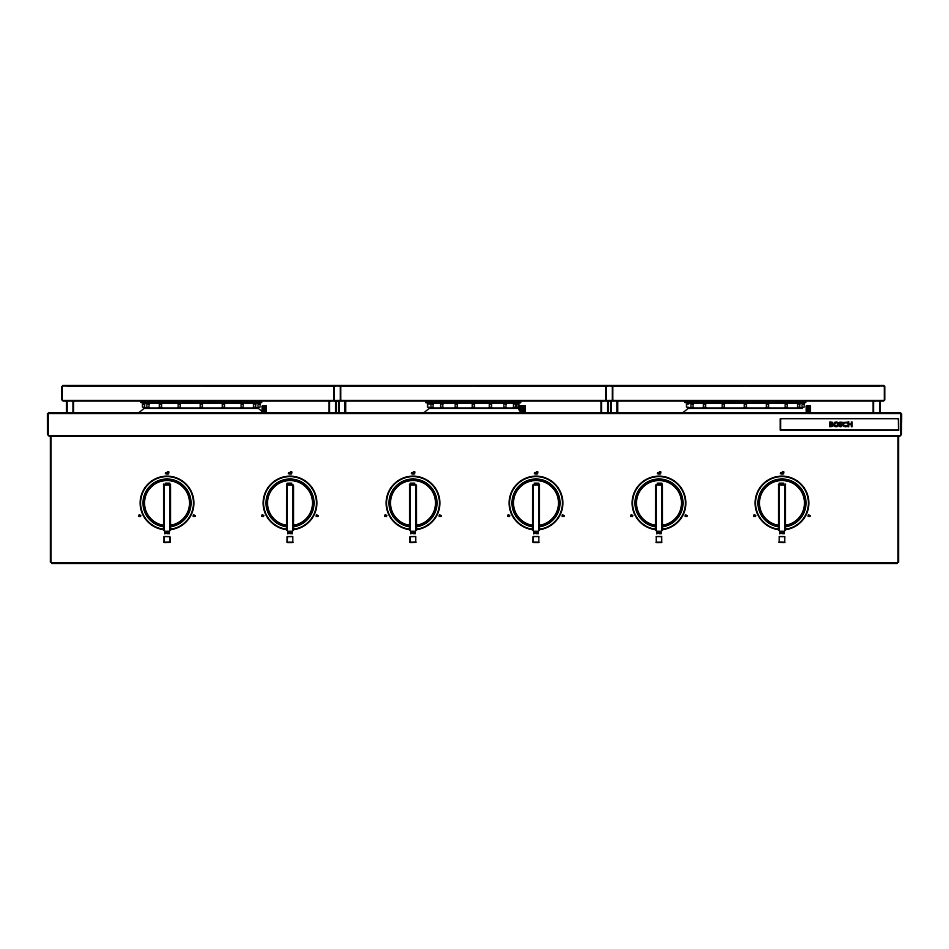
<?xml version="1.0" encoding="UTF-8"?>
<svg xmlns="http://www.w3.org/2000/svg" width="949" height="949" viewBox="0 0 949 949"><rect width="100%" height="100%" fill="white"/><g stroke="black" fill="none" stroke-linecap="round" stroke-linejoin="round"><path stroke-width="1.42" d="M416.362 485.793L416.362 530.467L416.314 484.761M662.343 485.793L662.343 530.467L662.295 484.761M901.42 421.261L901.42 413.657L901.348 434.927M163.453 484.761L163.714 483.812M164.201 536.648L164.201 542.354M169.871 542.235L164.296 542.437M292.743 542.437L287.286 542.437L287.405 536.529M292.838 542.354L292.743 536.766M409.434 484.761L410.395 483.112M410.182 536.648L410.182 542.354M415.852 542.235L410.276 542.437M538.818 542.354L538.818 536.648M780.386 418.794L780.386 430.146M778.405 484.761L779.366 483.112M286.705 483.812L287.405 483.112M139.337 515.615L140.096 516.458L139.337 515.437M262.327 515.615L263.087 516.458L262.327 515.437M385.318 515.615L386.077 516.458L385.318 515.437M508.308 515.615L509.067 516.458L508.308 515.437M631.299 515.615L632.058 516.458L631.299 515.437M754.289 515.615L755.048 516.458L754.289 515.437M165.114 532.899C165.79 533.718 167.783 532.733 165.114 532.733M288.105 532.899C288.781 533.718 290.774 532.733 288.105 532.733M411.095 532.899C411.771 533.718 413.764 532.733 411.095 532.733M534.085 532.899C534.762 533.718 536.754 532.733 534.085 532.733M657.076 532.899C657.752 533.718 659.745 532.733 657.076 532.733M780.066 532.899C780.742 533.718 782.735 532.733 780.066 532.733M138.222 413.04L143.774 408.794M423.325 413.04L428.877 408.794M682.272 413.04L687.823 408.794M831.953 424.144L832.332 422.258L829.782 421.866L829.782 426.73L832.748 426.303L833.115 425.437L831.953 424.167M164.296 536.565L169.634 536.648M780.493 418.687L898.406 418.687M780.493 430.253L898.549 430.253M533.385 536.529L533.172 542.354L538.724 542.437M656.257 536.565L661.595 536.565M656.257 542.437L661.714 542.437L661.595 536.529M779.129 542.235L784.704 542.437M62.776 385.519L883.839 385.519M67.533 385.757L200.215 385.757M202.362 385.757L335.044 385.757M339.552 385.757L472.246 385.757M474.381 385.757L607.063 385.757M611.583 385.757L744.265 385.757M746.4 385.757L879.094 385.757M62.776 385.911L883.839 385.911M62.776 400.525L883.839 400.525M62.776 400.917L883.839 400.917M140.784 402.364L261.794 402.364M684.822 402.364L805.843 402.364M425.84 402.506L520.787 402.506M141.045 402.625L261.533 402.625M425.994 402.673L520.633 402.673M685.095 402.625L805.582 402.625M144.307 402.945L258.27 402.945M429.399 402.945L517.217 402.945M688.357 402.945L802.32 402.945M429.695 404.155L427.56 404.155L427.56 407.24L429.695 407.24M688.654 404.155L686.518 404.155L686.518 407.24L688.654 407.24M262.47 405.875L266.064 405.875M519.044 405.875L525.022 405.875M806.52 405.875L810.114 405.875M262.304 406.03L266.23 406.03M518.878 406.03L525.177 406.03M806.353 406.03L810.28 406.03M519.067 407.24L516.92 407.24L516.92 404.155L519.067 404.155L519.091 410.241M144.307 408.212L258.27 408.212M429.399 408.212L517.217 408.212M688.357 408.212L802.32 408.212M144.462 408.367L258.116 408.367M429.553 408.367L517.063 408.367M688.511 408.367L802.166 408.367M48.399 412.839L66.181 412.839M73.595 412.839L140.286 412.839M266.266 412.839L329.991 412.839M335.922 412.839L338.888 412.839M344.819 412.839L424.855 412.839M524.145 412.839L601.215 412.839M607.146 412.839L610.112 412.839M617.526 412.839L684.217 412.839M810.197 412.839L873.922 412.839M879.853 412.839L900.601 412.839M48.992 412.91L900.008 412.91M48.399 413.183L66.181 413.183M73.595 413.183L140.286 413.183M266.266 413.183L329.991 413.183M335.922 413.183L338.888 413.183M344.819 413.183L424.855 413.183M524.145 413.183L601.215 413.183M607.146 413.183L610.112 413.183M617.526 413.183L684.217 413.183M810.197 413.183L873.922 413.183M879.853 413.183L900.601 413.183M48.992 413.479L900.008 413.479M780.636 430.146L898.406 430.253M48.992 435.698L900.008 435.698M48.992 436.267L900.008 436.267M165.363 483.112L168.685 483.112M288.354 483.112L291.675 483.112M411.344 483.112L414.666 483.112M534.334 483.112L537.656 483.112M657.325 483.112L660.646 483.112M780.315 483.112L783.637 483.112M165.363 483.812L168.685 483.812M288.354 483.812L291.675 483.812M411.344 483.812L414.666 483.812M534.334 483.812L537.656 483.812M657.325 483.812L660.646 483.812M780.315 483.812L783.637 483.812M165.007 484.453L169.041 484.453M287.998 484.453L292.031 484.453M410.988 484.453L415.021 484.453M533.979 484.453L538.012 484.453M656.969 484.453L661.002 484.453M779.959 484.453L783.993 484.453M165.007 485.022L169.041 485.022M287.998 485.022L292.031 485.022M410.988 485.022L415.021 485.022M533.979 485.022L538.012 485.022M656.969 485.022L661.002 485.022M779.959 485.022L783.993 485.022M165.007 531.238L169.041 531.238M287.998 531.238L292.031 531.238M410.988 531.238L415.021 531.238M533.979 531.238L538.012 531.238M656.969 531.238L661.002 531.238M779.959 531.238L783.993 531.238M165.007 531.808L169.041 531.808M287.998 531.808L292.031 531.808M410.988 531.808L415.021 531.808M533.979 531.808L538.012 531.808M656.969 531.808L661.002 531.808M779.959 531.808L783.993 531.808M287.405 536.648L292.624 536.565M410.395 536.648L415.615 536.565M533.385 536.565L538.724 536.565M779.366 536.565L784.586 536.648M164.414 542.354L169.634 542.354M287.405 542.354L292.624 542.354M410.395 542.354L415.615 542.354M533.385 542.354L538.605 542.354M656.376 542.354L661.595 542.354M779.366 542.354L784.586 542.354M51.614 562.971L897.386 562.971M51.614 563.445L897.386 563.445M898.406 418.651L898.656 429.992M258.792 408.794L264.344 413.04M661.595 483.112L662.295 483.812M538.605 483.112L539.566 484.761M169.634 483.112L170.595 484.761M785.286 483.812L785.547 484.761M784.799 536.648L784.704 542.235M900.779 414.25L900.779 434.927M898.525 436.386L898.525 562.318M898.039 436.386L898.039 562.318M884.776 386.445L884.776 399.992M884.373 386.445L884.373 399.992M879.687 400.786L879.687 413.313M873.507 400.786L873.507 413.313M873.163 400.786L873.163 413.313M810.339 406.243L810.339 412.898M810.066 406.243L810.066 412.898M809.331 406.243L809.331 412.898M808.323 406.243L808.323 412.898M807.302 406.243L807.302 412.898M806.567 406.243L806.567 412.898M806.294 406.243L806.294 411.569M784.764 485.793L784.764 530.467M780.493 418.948L780.493 429.992M779.188 485.793L779.188 530.467M779.248 536.766L779.153 542.235M778.619 485.793L778.619 530.467M661.773 485.793L661.773 530.467M656.198 485.793L656.198 530.467M656.257 536.766L656.257 542.235M655.676 484.761L655.629 530.467M617.17 400.786L617.17 413.313M612.746 386.445L612.746 399.992M612.354 386.445L612.354 399.992M610.99 400.786L610.99 413.313M610.634 400.786L610.634 413.313M607.657 400.786L607.657 413.313M606.292 386.445L606.292 399.992M605.901 386.445L605.901 399.992M601.476 400.786L601.476 413.313M601.132 400.786L601.132 413.313M539.352 485.793L539.352 530.467M538.783 485.793L538.783 530.467M533.208 485.793L533.208 530.467M533.172 536.766L533.267 542.235M532.686 484.761L532.638 530.467M525.236 406.243L525.236 412.898M524.975 406.243L524.975 412.898M524.228 406.243L524.228 412.898M523.219 406.243L523.219 412.898M522.211 406.243L522.211 412.898M521.476 406.243L521.476 412.898M521.203 406.243L521.203 411.569M520.847 406.243L520.847 411.569M519.838 406.243L519.838 411.569M518.818 406.243L518.818 408.9M415.792 485.793L415.792 530.467M415.733 536.766L415.733 542.235M410.217 485.793L410.217 530.467M410.276 536.766L410.182 542.235M409.648 485.793L409.648 530.467M345.139 400.786L345.139 413.313M340.727 386.445L340.727 399.992M340.323 386.445L340.323 399.992M338.959 400.786L338.959 413.313M338.615 400.786L338.615 413.313M335.638 400.786L335.638 413.313M334.273 386.445L334.273 399.992M333.882 386.445L333.882 399.992M329.457 400.786L329.457 413.313M329.113 400.786L329.113 413.313M293.324 484.761L293.324 521.286M292.802 485.793L292.802 530.467M287.227 485.793L287.227 530.467M287.286 536.766L287.286 542.235M286.705 484.761L286.657 530.467M266.289 406.243L266.289 412.898M266.017 406.243L266.017 412.898M265.281 406.243L265.281 412.898M264.273 406.243L264.273 412.898M263.253 406.243L263.253 412.898M262.517 406.243L262.517 412.898M262.244 406.243L262.244 412.898M169.812 485.793L169.812 530.467M164.236 485.793L164.236 530.467M164.296 536.766L164.296 542.235M163.667 485.793L163.667 530.467M73.464 400.786L73.464 413.313M73.12 400.786L73.12 413.313M66.94 400.786L66.94 413.313M66.584 400.786L66.584 413.313M62.243 386.445L62.243 399.992M61.851 386.445L61.851 399.992M50.961 436.386L50.961 562.318M50.475 436.386L50.475 562.318M48.221 414.25L48.221 434.927M47.58 413.657L47.652 434.927M778.856 526.742A23.927 23.927 0 0 1 761.798 490.17A23.927 23.927 0 0 1 802.154 490.17A23.927 23.927 0 0 1 785.096 526.742M778.88 526.517A23.701 23.701 0 0 1 761.988 490.277A23.701 23.701 0 0 1 801.964 490.277A23.701 23.701 0 0 1 785.072 526.517M655.866 526.742A23.927 23.927 0 0 1 638.807 490.17A23.927 23.927 0 0 1 679.164 490.17A23.927 23.927 0 0 1 662.105 526.742M655.889 526.517A23.701 23.701 0 0 1 638.997 490.277A23.701 23.701 0 0 1 678.974 490.277A23.701 23.701 0 0 1 662.082 526.517M532.875 526.742A23.927 23.927 0 0 1 515.817 490.17A23.927 23.927 0 0 1 556.173 490.17A23.927 23.927 0 0 1 539.115 526.742M532.899 526.517A23.701 23.701 0 0 1 516.007 490.277A23.701 23.701 0 0 1 555.984 490.277A23.701 23.701 0 0 1 539.091 526.517M409.885 526.742A23.927 23.927 0 0 1 392.827 490.17A23.927 23.927 0 0 1 433.183 490.17A23.927 23.927 0 0 1 416.125 526.742M409.909 526.517A23.701 23.701 0 0 1 393.016 490.277A23.701 23.701 0 0 1 432.993 490.277A23.701 23.701 0 0 1 416.101 526.517M286.895 526.742A23.927 23.927 0 0 1 269.836 490.17A23.927 23.927 0 0 1 310.193 490.17A23.927 23.927 0 0 1 293.134 526.742M286.918 526.517A23.701 23.701 0 0 1 270.026 490.277A23.701 23.701 0 0 1 310.003 490.277A23.701 23.701 0 0 1 293.111 526.517M163.904 526.742A23.927 23.927 0 0 1 146.846 490.17A23.927 23.927 0 0 1 187.202 490.17A23.927 23.927 0 0 1 170.144 526.742M163.928 526.517A23.701 23.701 0 0 1 147.036 490.277A23.701 23.701 0 0 1 187.012 490.277A23.701 23.701 0 0 1 170.12 526.517M778.477 529.566A26.774 26.774 0 0 1 759.39 488.628A26.774 26.774 0 0 1 804.562 488.628A26.774 26.774 0 0 1 785.475 529.566M778.512 529.352A26.56 26.56 0 0 1 759.58 488.747A26.56 26.56 0 0 1 804.372 488.747A26.56 26.56 0 0 1 785.44 529.352M655.486 529.566A26.774 26.774 0 0 1 636.399 488.628A26.774 26.774 0 0 1 681.572 488.628A26.774 26.774 0 0 1 662.485 529.566M655.522 529.352A26.56 26.56 0 0 1 636.589 488.747A26.56 26.56 0 0 1 681.382 488.747A26.56 26.56 0 0 1 662.449 529.352M532.496 529.566A26.774 26.774 0 0 1 513.409 488.628A26.774 26.774 0 0 1 558.581 488.628A26.774 26.774 0 0 1 539.495 529.566M532.531 529.352A26.56 26.56 0 0 1 513.599 488.747A26.56 26.56 0 0 1 558.392 488.747A26.56 26.56 0 0 1 539.459 529.352M409.505 529.566A26.774 26.774 0 0 1 390.419 488.628A26.774 26.774 0 0 1 435.591 488.628A26.774 26.774 0 0 1 416.504 529.566M409.541 529.352A26.56 26.56 0 0 1 390.608 488.747A26.56 26.56 0 0 1 435.401 488.747A26.56 26.56 0 0 1 416.469 529.352M286.515 529.566A26.774 26.774 0 0 1 267.428 488.628A26.774 26.774 0 0 1 312.601 488.628A26.774 26.774 0 0 1 293.514 529.566M286.551 529.352A26.56 26.56 0 0 1 267.618 488.747A26.56 26.56 0 0 1 312.411 488.747A26.56 26.56 0 0 1 293.478 529.352M163.525 529.566A26.774 26.774 0 0 1 144.438 488.628A26.774 26.774 0 0 1 189.61 488.628A26.774 26.774 0 0 1 170.523 529.566M163.56 529.352A26.56 26.56 0 0 1 144.628 488.747A26.56 26.56 0 0 1 189.42 488.747A26.56 26.56 0 0 1 170.488 529.352M778.999 525.675A22.859 22.859 0 0 1 762.699 490.74A22.859 22.859 0 0 1 801.253 490.74A22.859 22.859 0 0 1 784.953 525.675M779.022 525.461A22.634 22.634 0 0 1 762.889 490.858A22.634 22.634 0 0 1 801.063 490.858A22.634 22.634 0 0 1 784.93 525.461M656.008 525.675A22.859 22.859 0 0 1 639.709 490.74A22.859 22.859 0 0 1 678.262 490.74A22.859 22.859 0 0 1 661.963 525.675M656.032 525.461A22.634 22.634 0 0 1 639.899 490.858A22.634 22.634 0 0 1 678.072 490.858A22.634 22.634 0 0 1 661.939 525.461M533.018 525.675A22.859 22.859 0 0 1 516.541 491.024A22.859 22.859 0 0 1 554.904 490.182A22.859 22.859 0 0 1 539.969 525.532M533.041 525.461A22.634 22.634 0 0 1 516.908 490.858A22.634 22.634 0 0 1 555.082 490.858A22.634 22.634 0 0 1 538.949 525.461M409.031 525.532A22.859 22.859 0 0 1 394.096 490.182A22.859 22.859 0 0 1 432.459 491.024A22.859 22.859 0 0 1 415.982 525.675M410.051 525.461A22.634 22.634 0 0 1 393.918 490.858A22.634 22.634 0 0 1 432.092 490.858A22.634 22.634 0 0 1 415.959 525.461M287.037 525.675A22.859 22.859 0 0 1 270.738 490.74A22.859 22.859 0 0 1 309.291 490.74A22.859 22.859 0 0 1 292.992 525.675M287.061 525.461A22.634 22.634 0 0 1 270.928 490.858A22.634 22.634 0 0 1 309.101 490.858A22.634 22.634 0 0 1 292.968 525.461M164.047 525.675A22.859 22.859 0 0 1 147.747 490.74A22.859 22.859 0 0 1 186.301 490.74A22.859 22.859 0 0 1 170.001 525.675M164.07 525.461A22.634 22.634 0 0 1 147.937 490.858A22.634 22.634 0 0 1 186.111 490.858A22.634 22.634 0 0 1 169.978 525.461M170.381 485.793L170.381 530.467L170.381 485.793M293.371 485.793L293.371 530.467L293.371 485.793M335.982 400.786L335.982 413.313L335.982 400.786M345.495 400.786L345.495 413.313L345.495 400.786M608.012 400.786L608.012 413.313L608.012 400.786M617.514 400.786L617.514 413.313L617.514 400.786M785.333 485.793L785.333 530.467L785.333 485.793M880.031 400.786L880.031 413.313L880.031 400.786M167.404 472.127L167.344 474.073L167.641 472.839L168.483 474.073L168.922 471.807L168.187 472.578L168.092 471.807L167.404 472.127M290.394 472.127L290.335 474.073L290.631 472.839L291.473 474.073L291.912 471.807L291.177 472.578L291.082 471.807L290.394 472.127M413.384 472.127L413.325 474.073L413.622 472.839L414.464 474.073L414.903 471.807L414.167 472.578L414.072 471.807L413.384 472.127M536.375 472.127L536.315 474.073L536.612 472.839L537.454 474.073L537.893 471.807L537.158 472.578L537.063 471.807L536.375 472.127M659.365 472.127L659.306 474.073L659.602 472.839L660.445 474.073L660.884 471.807L660.148 472.578L660.053 471.807L659.365 472.127M782.356 472.127L782.296 474.073L782.593 472.839L783.435 474.073L783.874 471.807L783.139 472.578L783.044 471.807L782.356 472.127M168.447 532.875L168.934 533.552L168.447 532.875M291.438 532.875L291.924 533.552L291.438 532.875M414.428 532.875L414.915 533.552L414.428 532.875M537.419 532.875L537.905 533.552L537.419 532.875M660.409 532.875L660.895 533.552L660.409 532.875M783.399 532.875L783.886 533.552L783.399 532.875M167 532.721L166.988 533.587L167.89 533.635L167 532.721M289.991 532.721L289.979 533.587L290.88 533.635L289.991 532.721M412.981 532.721L412.969 533.587L413.871 533.635L412.981 532.721M535.971 532.721L535.96 533.587L536.861 533.635L535.971 532.721M658.962 532.721L658.95 533.587L659.852 533.635L658.962 532.721M781.952 532.721L781.94 533.587L782.842 533.635L781.952 532.721M166.692 473.314L165.695 473.314L166.692 473.314M194.842 515.865L194.059 515.865L194.842 515.865M289.682 473.314L288.686 473.314L289.682 473.314M317.832 515.865L317.049 515.865L317.832 515.865M412.673 473.314L411.676 473.314L412.673 473.314M440.822 515.865L440.039 515.865L440.822 515.865M535.663 473.314L534.667 473.314L535.663 473.314M563.813 515.865L563.03 515.865L563.813 515.865M658.653 473.314L657.657 473.314L658.653 473.314M686.803 515.865L686.02 515.865L686.803 515.865M781.644 473.314L780.647 473.314L781.644 473.314M809.794 515.865L809.011 515.865L809.794 515.865M166.988 473.314L166.182 474.097L165.399 473.314L166.182 472.543L166.988 473.314M168.27 532.721L169.171 533.753L169.171 531.962L168.27 532.721M195.079 515.865L194.438 516.481L193.821 515.865L194.438 515.26L195.079 515.865M289.979 473.314L289.172 474.097L288.389 473.314L289.172 472.543L289.979 473.314M291.26 532.721L292.162 533.753L292.162 531.962L291.26 532.721M318.069 515.865L317.429 516.481L316.812 515.865L317.429 515.26L318.069 515.865M412.969 473.314L412.163 474.097L411.38 473.314L412.163 472.543L412.969 473.314M414.25 532.721L415.152 533.753L415.152 531.962L414.25 532.721M441.06 515.865L440.419 516.481L439.802 515.865L440.419 515.26L441.06 515.865M535.96 473.314L535.153 474.097L534.37 473.314L535.153 472.543L535.96 473.314M537.241 532.721L538.142 533.753L538.142 531.962L537.241 532.721M564.05 515.865L563.409 516.481L562.793 515.865L563.409 515.26L564.05 515.865M658.95 473.314L658.143 474.097L657.36 473.314L658.143 472.543L658.95 473.314M660.231 532.721L661.133 533.753L661.133 531.962L660.231 532.721M687.04 515.865L686.4 516.481L685.783 515.865L686.4 515.26L687.04 515.865M781.94 473.314L781.134 474.097L780.351 473.314L781.134 472.543L781.94 473.314M783.222 532.721L784.123 533.753L784.123 531.962L783.222 532.721M810.031 515.865L809.39 516.481L808.773 515.865L809.39 515.26L810.031 515.865M838.809 424.298L838.109 426.042L836.176 426.789L834.29 426.042L833.59 424.298L834.301 422.542L836.199 421.807L838.109 422.542L838.809 424.298M834.847 422.969L834.847 425.627L837.552 425.627L837.552 422.969L834.847 422.969M832.403 425.33L830.482 426.101L830.482 424.571L832.403 425.33M842.166 425.472L840.802 426.789L839.45 426.35L839.45 425.46L840.731 426.172L841.526 425.555L839.414 423.1L839.818 422.151L841.977 422.151L841.977 422.934L840.067 423.005L842.166 425.472M843.495 422.53L842.736 424.369L843.364 425.959L845.357 426.789L847.125 426.362L847.125 425.603L844.005 425.638L843.459 424.31L844.017 422.969L847.077 422.946L847.077 422.198L843.495 422.53M831.976 423.171L830.482 423.954L830.482 422.495L831.976 423.171M144.604 404.155L142.469 404.155L142.469 407.24L144.604 407.24L144.604 404.155M149.005 404.155L146.858 404.155L146.858 407.24L149.005 407.24L149.005 404.155M161.52 404.155L159.385 404.155L159.385 407.24L161.52 407.24L161.52 404.155M180.251 404.155L178.115 404.155L178.115 407.24L180.251 407.24L180.251 404.155M202.362 404.155L200.215 404.155L200.215 407.24L202.362 407.24L202.362 404.155M224.462 404.155L222.315 404.155L222.315 407.24L224.462 407.24L224.462 404.155M243.193 404.155L241.058 404.155L241.058 407.24L243.193 407.24L243.193 404.155M255.708 404.155L253.573 404.155L253.573 407.24L255.708 407.24L255.708 404.155M260.109 404.155L257.974 404.155L257.974 407.24L260.109 407.24L260.109 404.155M433.1 404.155L430.965 404.155L430.965 407.24L433.1 407.24L433.1 404.155M442.792 404.155L440.644 404.155L440.644 407.24L442.792 407.24L442.792 404.155M457.288 404.155L455.14 404.155L455.14 407.24L457.288 407.24L457.288 404.155M474.381 404.155L472.246 404.155L472.246 407.24L474.381 407.24L474.381 404.155M491.475 404.155L489.34 404.155L489.34 407.24L491.475 407.24L491.475 404.155M505.971 404.155L503.836 404.155L503.836 407.24L505.971 407.24L505.971 404.155M515.663 404.155L513.516 404.155L513.516 407.24L515.663 407.24L515.663 404.155M693.055 404.155L690.908 404.155L690.908 407.24L693.055 407.24L693.055 404.155M705.57 404.155L703.434 404.155L703.434 407.24L705.57 407.24L705.57 404.155M724.301 404.155L722.165 404.155L722.165 407.24L724.301 407.24L724.301 404.155M746.4 404.155L744.265 404.155L744.265 407.24L746.4 407.24L746.4 404.155M768.512 404.155L766.365 404.155L766.365 407.24L768.512 407.24L768.512 404.155M787.243 404.155L785.108 404.155L785.108 407.24L787.243 407.24L787.243 404.155M799.758 404.155L797.623 404.155L797.623 407.24L799.758 407.24L799.758 404.155M804.159 404.155L802.024 404.155L802.024 407.24L804.159 407.24L804.159 404.155M848.679 421.866L847.979 421.866L847.979 426.73L848.679 426.73L848.679 424.606L851.407 424.606L851.407 426.73L852.095 426.73L852.095 421.866L851.407 421.866L851.407 423.989L848.679 423.989L848.679 421.866M139.337 514.678L139.1 516.458L139.337 514.678M193.56 514.678L193.323 516.458L193.56 514.678M262.327 514.678L262.09 516.458L262.327 514.678M316.551 514.678L316.314 516.458L316.551 514.678M385.318 514.678L385.08 516.458L385.318 514.678M439.541 514.678L439.304 516.458L439.541 514.678M508.308 514.678L508.071 516.458L508.308 514.678M562.532 514.678L562.294 516.458L562.532 514.678M631.299 514.678L631.061 516.458L631.299 514.678M685.522 514.678L685.285 516.458L685.522 514.678M754.289 514.678L754.052 516.458L754.289 514.678M808.512 514.678L808.275 516.458L808.512 514.678M140.654 515.283L140.416 516.458L140.654 515.283M263.644 515.283L263.407 516.458L263.644 515.283M386.634 515.283L386.397 516.458L386.634 515.283M509.625 515.283L509.388 516.458L509.625 515.283M632.615 515.283L632.378 516.458L632.615 515.283M755.606 515.283L755.368 516.458L755.606 515.283M165.114 532.579L164.877 533.753L165.114 532.579M288.105 532.579L287.867 533.753L288.105 532.579M411.095 532.579L410.858 533.753L411.095 532.579M534.085 532.579L533.848 533.753L534.085 532.579M657.076 532.579L656.838 533.753L657.076 532.579M780.066 532.579L779.829 533.753L780.066 532.579M169.847 542.235L169.847 536.766L169.752 542.235"/></g></svg>
